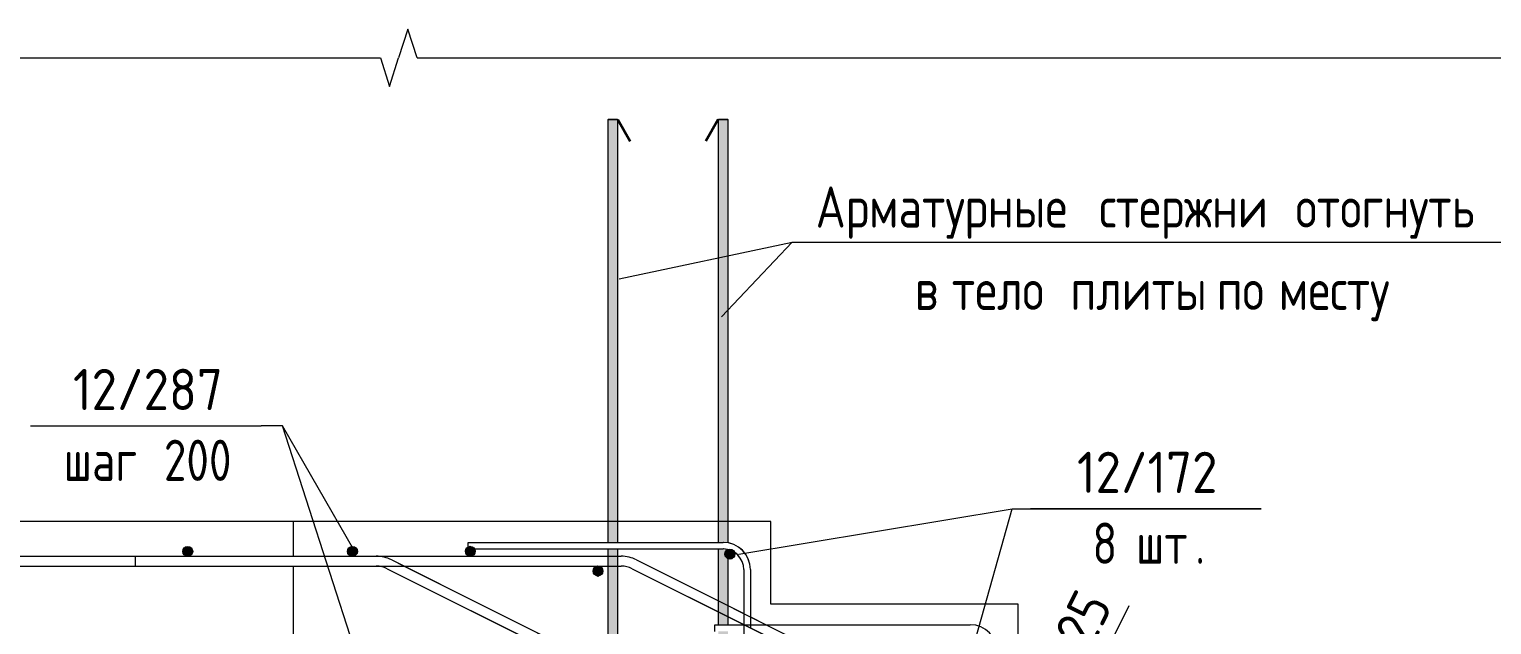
# Model space of a CAD drawing. Header units: millimetres. Extents: x 23200 to 49062, y -2858 to 35213.
# Drawn here: x 34501 to 36276, y -195 to 528 of the extents above; entities that cross this region are included whole.
import ezdxf

# ---------------------------------------------------------------- set-up
doc = ezdxf.new("R2010")
doc.units = ezdxf.units.MM
for name, color, linetype, lineweight in [('AA_Dim', 7, 'Continuous', 9), ('AA_Dim-20', 7, 'Continuous', 9), ('AA_Oformlenie', 7, 'Continuous', 9), ('AA_Vinoska', 7, 'Continuous', 9), ('AF_Perekritie_Опалубка', 253, 'Continuous', 20), ('KR_Armatura', 7, 'Continuous', 20), ('KR_Armatura_Tonkie', 7, 'Continuous', 20)]:
    doc.layers.add(name, color=color, linetype=linetype, lineweight=lineweight)
doc.styles.add('GOST Common', font='GOST Common.ttf', dxfattribs={"width": 0.85, "height": 50})
doc.styles.add('ISOCPEUR_1', font='isocpeur.ttf', dxfattribs={"width": 0.9, "height": 50})
doc.styles.add('ISOCPEUR_2', font='isocpeur.ttf', dxfattribs={"width": 0.8, "height": 50})
doc.dimstyles.new('00_Точн_3_знака__прозр__1', dxfattribs={"dimscale": 304.8, "dimtxt": 49.799059, "dimasz": 0.111549, "dimexe": 0.098425, "dimexo": 0.065617, "dimgap": 0.006562, "dimtad": 1, "dimdec": 3, "dimrnd": 0.001, "dimdsep": 46, "dimtxsty": 'ISOCPEUR_1', "dimblk1": 'OBLIQUE', "dimblk2": 'OBLIQUE', "dimsah": 1, "dimcen": 0.09, "dimdle": 0.098425, "dimazin": 0, "dimtfac": 1, "dimtdec": 4, "dimtix": 1, "dimtmove": 1, "dimatfit": 3, "dimfxl": 1, "dimtvp": 1, "dimtolj": 1, "dimtzin": 0, "dimlwd": 18, "dimlwe": 18, "dimarcsym": 2})

# ---------------------------------------------------------------- blocks, each defined once
blk = doc.blocks.new('265_Выпуск П одной длины _НесАрм_РабПлоск_ - В3 _d12_ t_250-3847602-Сечение 8')
at = {"layer": 'KR_Armatura_Tonkie'}
h = blk.add_hatch(color=256, dxfattribs=at)
h.paths.add_polyline_path([(25358.1, -1918), (25364.1, -1918), (25363.9, -1708), (25352.1, -1708), (25352.3, -1918), (25356.5, -1918)])
h.paths.add_polyline_path([(25352.1, -1692), (25364.1, -1692), (25363.9, -1647.7), (25352.1, -1647.7), (25352.1, -1678.9)])
h.paths.add_polyline_path([(25358.1, -1641.8), (25364.1, -1641.7), (25363.9, -1247.7), (25352.1, -1247.7), (25352.3, -1641.7), (25356.7, -1641.7)])
h.paths.add_polyline_path([(25358.1, -1241.8), (25364.1, -1241.7), (25363.9, -847.7), (25352.1, -847.7), (25352.3, -1241.7), (25357, -1241.7)])
h.paths.add_polyline_path([(25358.1, -841.8), (25364.1, -841.7), (25363.9, -447.7), (25352.1, -447.7), (25352.3, -841.7), (25357.2, -841.7)])
h.paths.add_polyline_path([(25358.1, -441.8), (25364.1, -441.7), (25363.9, -311), (25352.1, -305.1), (25352.3, -441.7), (25357.5, -441.7)])
h.paths.add_polyline_path([(25364.1, -293.2), (25363.9, -267), (25352.1, -261.1), (25352.3, -287.3), (25364, -293.2)])
h.paths.add_polyline_path([(25364.1, -253.6), (25363.9, -103.1), (25352.1, -103.1), (25352.3, -247.8), (25364, -253.6)])
h.paths.add_polyline_path([(25358.1, -95.1), (25364.1, -95.1), (25363.9, 418), (25352.1, 418), (25352.3, -95.1), (25357.7, -95.1)])
h = blk.add_hatch(color=256, dxfattribs=at)
h.paths.add_polyline_path([(25492.1, -1918), (25498.1, -1918), (25497.9, -1708), (25486.1, -1708), (25486.3, -1918), (25490.5, -1918)])
h.paths.add_polyline_path([(25486.1, -1692), (25498.1, -1692), (25497.9, -1647.7), (25486.1, -1647.7), (25486.1, -1692)])
h.paths.add_polyline_path([(25492.1, -1641.8), (25498.1, -1641.7), (25497.9, -1247.7), (25486.1, -1247.7), (25486.3, -1641.7), (25490.7, -1641.7)])
h.paths.add_polyline_path([(25492.1, -1241.8), (25498.1, -1241.7), (25497.9, -847.7), (25486.1, -847.7), (25486.3, -1241.7), (25491, -1241.7)])
h.paths.add_polyline_path([(25492.1, -841.8), (25498.1, -841.7), (25497.9, -447.7), (25486.1, -447.7), (25486.3, -841.7), (25491.2, -841.7)])
h.paths.add_polyline_path([(25492.1, -441.8), (25498.1, -441.7), (25497.9, -378), (25486.1, -372.1), (25486.3, -441.7), (25491.5, -441.7)])
h.paths.add_polyline_path([(25498.1, -360.2), (25497.9, -334), (25486.1, -328.1), (25486.3, -354.3), (25497.9, -360.1)])
h.paths.add_polyline_path([(25498.1, -320.6), (25497.9, -203.1), (25486.1, -203.1), (25486.3, -314.8), (25497.9, -320.6)])
h.paths.add_polyline_path([(25492.2, -195.1), (25498.1, -195.1), (25497.9, -103.9), (25490.5, -103.1), (25486.1, -103.1), (25486.3, -195.1), (25492.1, -195.1)])
h.paths.add_polyline_path([(25498.1, -95.9), (25497.9, 418), (25486.1, 418), (25486.3, -95.1), (25493.6, -95.3), (25497.9, -95.9)])
for p, q in [((25352.1, 418), (25352.1, -95.1)), ((25352.1, 418), (25364.1, 418)), ((25363.9, 418), (25352.3, 418)), ((25364.1, -95.1), (25364.1, 418)), ((25486.1, 418), (25486.1, -95.1)), ((25486.1, 418), (25498.1, 418)), ((25492.1, 418), (25486.3, 418)), ((25497.9, 418), (25492.2, 418)), ((25498.1, -95.9), (25498.1, 418)), ((25352.1, -103.1), (25352.1, -112)), ((25364.1, -112), (25364.1, -103.1)), ((25486.1, -103.1), (25486.1, -166)), ((25498.1, -172), (25498.1, -103.9)), ((25352.1, -112), (25352.1, -124)), ((25352.1, -124), (25352.1, -228)), ((25364.1, -124), (25364.1, -112)), ((25364.1, -228), (25364.1, -124)), ((25486.1, -166), (25486.1, -179.4)), ((25498.1, -185.4), (25498.1, -172)), ((25486.1, -179.4), (25486.1, -195.1)), ((25498.1, -195.1), (25498.1, -185.4))]:
    blk.add_line(p, q, dxfattribs=at)
at = {"layer": 'KR_Armatura_Tonkie', "lineweight": 35}
for p, q in [((25364.1, 418), (25379.1, 392)), ((25486.1, 418), (25471.1, 392))]:
    blk.add_line(p, q, dxfattribs=at)
blk = doc.blocks.new('265_Выпуск П одной длины _НесАрм_РабПлоск_ - В3 _d12_ t_250-V40-Сечение 8')
at = {"layer": 'KR_Armatura_Tonkie'}
for p, q in [((25352.1, 418), (25352.1, -95.1)), ((25363.9, 418), (25352.3, 418)), ((25352.3, 418), (25363.9, 418)), ((25364.1, -95.1), (25364.1, 418)), ((25486.1, 418), (25486.1, -95.1)), ((25486.3, 418), (25492.1, 418)), ((25492.1, 418), (25486.3, 418)), ((25492.2, 418), (25497.9, 418)), ((25497.9, 418), (25492.2, 418)), ((25498.1, -95.9), (25498.1, 418)), ((25352.1, -103.1), (25352.1, -112)), ((25364.1, -112), (25364.1, -103.1)), ((25486.1, -103.1), (25486.1, -166)), ((25498.1, -172), (25498.1, -103.9)), ((25352.1, -112), (25352.1, -124)), ((25352.1, -124), (25352.1, -228)), ((25364.1, -124), (25364.1, -112)), ((25364.1, -228), (25364.1, -124)), ((25486.1, -166), (25486.1, -179.4)), ((25498.1, -185.4), (25498.1, -172)), ((25486.1, -179.4), (25486.1, -195.1)), ((25498.1, -195.1), (25498.1, -185.4))]:
    blk.add_line(p, q, dxfattribs=at)
at = {"layer": 'KR_Armatura_Tonkie', "lineweight": 35}
for p, q in [((25364.1, 418), (25379.1, 392)), ((25486.1, 418), (25471.1, 392))]:
    blk.add_line(p, q, dxfattribs=at)
blk = doc.blocks.new('265_Выпуск П одной длины _НесАрм_РабПлоск_ - В3 _d12_ t_250-V41-Сечение 8')
at = {"layer": 'KR_Armatura_Tonkie'}
for p, q in [((25352.1, 418), (25352.1, -95.1)), ((25363.9, 418), (25352.3, 418)), ((25352.3, 418), (25363.9, 418)), ((25364.1, -95.1), (25364.1, 418)), ((25486.1, 418), (25486.1, -95.1)), ((25486.3, 418), (25492.1, 418)), ((25492.1, 418), (25486.3, 418)), ((25492.2, 418), (25497.9, 418)), ((25497.9, 418), (25492.2, 418)), ((25498.1, -95.9), (25498.1, 418)), ((25352.1, -103.1), (25352.1, -112)), ((25364.1, -112), (25364.1, -103.1)), ((25486.1, -103.1), (25486.1, -166)), ((25498.1, -172), (25498.1, -103.9)), ((25352.1, -112), (25352.1, -124)), ((25352.1, -124), (25352.1, -228)), ((25364.1, -124), (25364.1, -112)), ((25364.1, -228), (25364.1, -124)), ((25486.1, -166), (25486.1, -179.4)), ((25498.1, -185.4), (25498.1, -172)), ((25486.1, -179.4), (25486.1, -195.1)), ((25498.1, -195.1), (25498.1, -185.4))]:
    blk.add_line(p, q, dxfattribs=at)
at = {"layer": 'KR_Armatura_Tonkie', "lineweight": 35}
for p, q in [((25364.1, 418), (25379.1, 392)), ((25486.1, 418), (25471.1, 392))]:
    blk.add_line(p, q, dxfattribs=at)
blk = doc.blocks.new('265_Выпуск П одной длины _НесАрм_РабПлоск_ - В3 _d12_ t_250-V42-Сечение 8')
at = {"layer": 'KR_Armatura_Tonkie'}
for p, q in [((25352.1, 418), (25352.1, -95.1)), ((25363.9, 418), (25352.3, 418)), ((25352.3, 418), (25363.9, 418)), ((25364.1, -95.1), (25364.1, 418)), ((25486.1, 418), (25486.1, -95.1)), ((25486.3, 418), (25492.1, 418)), ((25492.1, 418), (25486.3, 418)), ((25492.2, 418), (25497.9, 418)), ((25497.9, 418), (25492.2, 418)), ((25498.1, -95.9), (25498.1, 418)), ((25352.1, -103.1), (25352.1, -112)), ((25364.1, -112), (25364.1, -103.1)), ((25486.1, -103.1), (25486.1, -166)), ((25498.1, -172), (25498.1, -103.9)), ((25352.1, -112), (25352.1, -124)), ((25352.1, -124), (25352.1, -228)), ((25364.1, -124), (25364.1, -112)), ((25364.1, -228), (25364.1, -124)), ((25486.1, -166), (25486.1, -179.4)), ((25498.1, -185.4), (25498.1, -172)), ((25486.1, -179.4), (25486.1, -195.1)), ((25498.1, -195.1), (25498.1, -185.4))]:
    blk.add_line(p, q, dxfattribs=at)
at = {"layer": 'KR_Armatura_Tonkie', "lineweight": 35}
for p, q in [((25364.1, 418), (25379.1, 392)), ((25486.1, 418), (25471.1, 392))]:
    blk.add_line(p, q, dxfattribs=at)
blk = doc.blocks.new('011_Прямоугольник обрыва _ЭлУзла_ - 011_Прямоугольник обрыва _ЭлУзла_-3920884-Сечение 8')
at = {"layer": 'AA_Oformlenie'}
for p, q in [((23802.4, 493), (25076.1, 493)), ((25120.6, 493), (27667.5, 493))]:
    blk.add_line(p, q, dxfattribs=at)
blk = doc.blocks.new('042_М_Арматуры - Диам длина поз _ Комментарий-2260297-Сечение 8')
at = {"layer": 'AA_Vinoska'}
blk.add_line((24937.5, -2512.1), (25217.5, -2512.1), dxfattribs=at)
blk = doc.blocks.new('010_Текст с выноской - Текст 2 строки-3894036-Сечение 8')
at = {"layer": 'AA_Vinoska'}
blk.add_line((27937.7, -545), (28837.7, -545), dxfattribs=at)
blk = doc.blocks.new('042_М_Арматуры - Диам длина поз-2260293-Сечение 8')
at = {"layer": 'AA_Vinoska'}
blk.add_line((25995.9, -2500.9), (26275.9, -2500.9), dxfattribs=at)
blk = doc.blocks.new('042_М_Арматуры - Диам длина поз _ Шаг-2260295-Сечение 8')
at = {"layer": 'AA_Vinoska'}
blk.add_line((26454.2, -1558.2), (26734.2, -1558.2), dxfattribs=at)
blk = doc.blocks.new('DIMBLOCK123-Сечение 8')
at = {"layer": 'AA_Dim-20', "lineweight": 18}
for p, q in [((35835.7, -172.3), (35761.2, -321.3)), ((35738.5, -366.7), (35763.1, -317.5)), ((35719, -328.9), (35776.6, -357.7)), ((35749.7, -344.3), (35719, -328.9)), ((35761.2, -321.3), (35744.1, -355.5)), ((35734.9, -364.9), (35765.4, -380.1)), ((35738.5, -366.7), (35734.9, -364.9))]:
    blk.add_line(p, q, dxfattribs=at)
at = {"layer": 'AA_Dim-20', "lineweight": 30}
for p, q in [((35749.7, -344.3), (35742.1, -321.5)), ((35738.5, -366.7), (35730.9, -343.9)), ((35749.7, -344.3), (35757.3, -367.1)), ((35738.5, -366.7), (35746.1, -389.5))]:
    blk.add_line(p, q, dxfattribs=at)
at = {"layer": 'AA_Dim-20', "color": 0, "lineweight": 18, "insert": (35710, -273.3), "char_height": 50, "width": 175.829, "attachment_point": 1, "rotation": 63.4349, "line_spacing_factor": 1.149209, "style": 'ISOCPEUR_1'}
blk.add_mtext('з.с.25', dxfattribs=at)
blk = doc.blocks.new('_Oblique')
at = {"color": 0, "linetype": 'ByBlock', "lineweight": -2}
blk.add_line((-0.5, -0.5), (0.5, 0.5), dxfattribs=at)

msp = doc.modelspace()

# ---------------------------------------------------------------- hatches: boundary and pattern name
at = {"layer": 'KR_Armatura'}
h = msp.add_hatch(color=256, dxfattribs=at)
edge = h.paths.add_edge_path()
edge.add_arc((34693.1102, -106.1276), 6, 0, 360)
for points in [[(34696.1102, -111.3238), (34699.1102, -106.1276), (34696.1102, -100.9315), (34690.1102, -100.9315), (34687.1102, -106.1276), (34690.1102, -111.3238)], [(34890.1102, -111.3238), (34896.1102, -111.3238), (34899.1102, -106.1276), (34896.1102, -100.9315), (34890.1102, -100.9315), (34887.1102, -106.1276)], [(35036.1097, -112), (35041.3059, -109), (35041.3059, -103), (35036.1097, -100), (35030.9136, -103), (35030.9136, -109)], [(35354.2143, -114.5522), (35357.2143, -109.3561), (35354.2143, -104.1599), (35348.2143, -104.1599), (35345.2143, -109.3561), (35348.2143, -114.5522)], [(35191.1097, -135.9996), (35196.3059, -132.9996), (35196.3059, -126.9996), (35191.1097, -123.9996), (35185.9136, -126.9996), (35185.9136, -132.9996), (35187.9254, -134.1612)]]:
    msp.add_hatch(color=256, dxfattribs=at).paths.add_polyline_path(points)
h = msp.add_hatch(color=256, dxfattribs=at)
edge = h.paths.add_edge_path()
edge.add_arc((34893.1102, -106.1276), 6, 0, 360)
h = msp.add_hatch(color=256, dxfattribs=at)
edge = h.paths.add_edge_path()
edge.add_arc((35036.1097, -106), 6, 0, 360)
h = msp.add_hatch(color=256, dxfattribs=at)
edge = h.paths.add_edge_path()
edge.add_arc((35351.2143, -109.3561), 6, 0, 360)
h = msp.add_hatch(color=256, dxfattribs=at)
edge = h.paths.add_edge_path()
edge.add_arc((35191.1097, -129.9996), 6, 0, 360)

# ---------------------------------------------------------------- linework, layer by layer
at = {"layer": 'AA_Vinoska'}
for p, q in [((34960.3899, 527.6884), (34949.1281, 493.0284)), ((34971.6516, 493.0284), (34960.3899, 527.6884)), ((34927.1281, 493.0284), (34938.1281, 458.3873)), ((34938.1281, 458.3873), (34949.1281, 493.0284)), ((35216.7184, 224.7212), (35426.8594, 269.3023)), ((35341.2375, 178.7783), (35426.8594, 269.3023)), ((34808.3248, 46.3837), (34782.3265, 46.3837)), ((34808.3248, 46.3837), (34782.3265, 46.3837)), ((34894.5299, -220.5702), (34808.3248, 46.3837)), ((34894.8312, -104.2495), (34808.3248, 46.3837)), ((35361.9933, -109.5484), (35693.7252, -54.2413)), ((35649.7005, -211.3023), (35693.7252, -54.2413)), ((35693.7252, -54.2413), (35716.3325, -54.2413)), ((35693.7252, -54.2413), (35716.3325, -54.2413))]:
    msp.add_line(p, q, dxfattribs=at)
at = {"layer": 'AF_Perekritie_Опалубка'}
for p, q in [((34821.1107, -69.9996), (33731.1097, -69.9996)), ((35151.1104, -69.9996), (34821.1107, -69.9996)), ((34821.1107, -69.9996), (34821.1107, -111.9996)), ((35401.1104, -69.9996), (35151.1104, -69.9996)), ((35401.1104, -169.9996), (35401.1104, -69.9996)), ((34821.1107, -123.9996), (34821.1107, -227.9996)), ((35701.1104, -169.9996), (35401.1104, -169.9996)), ((35701.1104, -319.9996), (35701.1104, -169.9996))]:
    msp.add_line(p, q, dxfattribs=at)
at = {"layer": 'KR_Armatura'}
for p, q in [((34690.1102, -100.9315), (34687.1102, -106.1276)), ((34687.1102, -106.1276), (34690.1102, -111.3238)), ((34696.1102, -100.9315), (34690.1102, -100.9315)), ((34699.1102, -106.1276), (34696.1102, -100.9315)), ((34696.1102, -111.3238), (34699.1102, -106.1276)), ((34890.1102, -100.9315), (34887.1102, -106.1276)), ((34887.1102, -106.1276), (34890.1102, -111.3238)), ((34896.1102, -100.9315), (34890.1102, -100.9315)), ((34899.1102, -106.1276), (34896.1102, -100.9315)), ((34896.1102, -111.3238), (34899.1102, -106.1276)), ((35036.1097, -100), (35030.9136, -103)), ((35030.9136, -103), (35030.9136, -109)), ((35041.3059, -103), (35036.1097, -100)), ((35041.3059, -109), (35041.3059, -103)), ((35348.2143, -104.1599), (35345.2143, -109.3561)), ((35354.2143, -104.1599), (35348.2143, -104.1599)), ((35357.2143, -109.3561), (35354.2143, -104.1599)), ((34690.1102, -111.3238), (34696.1102, -111.3238)), ((34890.1102, -111.3238), (34896.1102, -111.3238)), ((35030.9136, -109), (35036.1097, -112)), ((35036.1097, -112), (35041.3059, -109)), ((35191.1097, -123.9996), (35185.9136, -126.9996)), ((35196.3059, -126.9996), (35191.1097, -123.9996)), ((35345.2143, -109.3561), (35348.2143, -114.5522)), ((35348.2143, -114.5522), (35354.2143, -114.5522)), ((35354.2143, -114.5522), (35357.2143, -109.3561)), ((35185.9136, -126.9996), (35185.9136, -132.9996)), ((35185.9136, -132.9996), (35187.9254, -134.1612)), ((35187.9254, -134.1612), (35191.1097, -135.9996)), ((35191.1097, -135.9996), (35196.3059, -132.9996)), ((35196.3059, -132.9996), (35196.3059, -126.9996))]:
    msp.add_line(p, q, dxfattribs=at)
for centre in [(34693.1102, -106.1276), (34893.1102, -106.1276), (35036.1097, -106), (35351.2143, -109.3561), (35191.1097, -129.9996)]:
    msp.add_circle(centre, 6, dxfattribs=at)
at = {"layer": 'KR_Armatura_Tonkie'}
for p, q in [((35033.3664, -95.1276), (35343.1104, -95.1276)), ((35033.3664, -103.1276), (35033.3664, -95.1276)), ((35033.3664, -95.1276), (35343.1104, -95.1276)), ((35033.3664, -103.1276), (35033.3664, -95.1276)), ((35033.3664, -95.1276), (35343.1104, -95.1276)), ((35033.3664, -103.1276), (35033.3664, -95.1276)), ((35033.3664, -95.1276), (35343.1104, -95.1276)), ((35033.3664, -103.1276), (35033.3664, -95.1276)), ((35033.3664, -95.1276), (35343.1104, -95.1276)), ((35033.3664, -103.1276), (35033.3664, -95.1276)), ((35033.3664, -95.1276), (35343.1104, -95.1276)), ((35033.3664, -103.1276), (35033.3664, -95.1276)), ((35033.3664, -95.1276), (35343.1104, -95.1276)), ((35033.3664, -103.1276), (35033.3664, -95.1276)), ((35033.3664, -103.1276), (35343.1104, -103.1276)), ((35033.3664, -103.1276), (35343.1104, -103.1276)), ((35033.3664, -103.1276), (35343.1104, -103.1276)), ((35033.3664, -103.1276), (35343.1104, -103.1276)), ((35033.3664, -103.1276), (35343.1104, -103.1276)), ((35033.3664, -103.1276), (35343.1104, -103.1276)), ((35033.3664, -103.1276), (35343.1104, -103.1276)), ((33761.1097, -111.9996), (35219.2939, -111.9996)), ((33761.1097, -111.9996), (35219.2939, -111.9996)), ((33761.1097, -111.9996), (35219.2939, -111.9996)), ((33761.1097, -111.9996), (35219.2939, -111.9996)), ((33761.1097, -111.9996), (35219.2939, -111.9996)), ((33761.1097, -111.9996), (35219.2939, -111.9996)), ((33761.1097, -111.9996), (35219.2939, -111.9996)), ((33761.1097, -111.9996), (35219.2939, -111.9996)), ((33761.1097, -111.9996), (35219.2939, -111.9996)), ((33761.1097, -111.9996), (35219.2939, -111.9996)), ((33761.1097, -123.9996), (34921.8968, -123.9996)), ((33761.1097, -123.9996), (34921.8968, -123.9996)), ((33761.1097, -123.9996), (34921.8968, -123.9996)), ((33761.1097, -123.9996), (34921.8968, -123.9996)), ((33761.1097, -123.9996), (34921.8968, -123.9996)), ((33761.1097, -123.9996), (34921.8968, -123.9996)), ((33761.1097, -123.9996), (34921.8968, -123.9996)), ((33761.1097, -123.9996), (34921.8968, -123.9996)), ((33761.1097, -123.9996), (35219.2939, -123.9996)), ((33761.1097, -123.9996), (35219.2939, -123.9996)), ((34629.6085, -111.9996), (34921.8968, -111.9996)), ((34629.6085, -123.9996), (34629.6085, -111.9996)), ((34629.6085, -111.9996), (34921.8968, -111.9996)), ((34629.6085, -123.9996), (34629.6085, -111.9996)), ((34629.6085, -111.9996), (34921.8968, -111.9996)), ((34629.6085, -123.9996), (34629.6085, -111.9996)), ((34629.6085, -111.9996), (34921.8968, -111.9996)), ((34629.6085, -123.9996), (34629.6085, -111.9996)), ((34629.6085, -111.9996), (34921.8968, -111.9996)), ((34629.6085, -123.9996), (34629.6085, -111.9996)), ((34629.6085, -111.9996), (34921.8968, -111.9996)), ((34629.6085, -123.9996), (34629.6085, -111.9996)), ((34629.6085, -111.9996), (34921.8968, -111.9996)), ((34629.6085, -123.9996), (34629.6085, -111.9996)), ((34629.6085, -111.9996), (34921.8968, -111.9996)), ((34629.6085, -123.9996), (34629.6085, -111.9996)), ((34629.6085, -111.9996), (34921.8968, -111.9996)), ((34629.6085, -123.9996), (34629.6085, -111.9996)), ((34629.6085, -111.9996), (34921.8968, -111.9996)), ((34629.6085, -123.9996), (34629.6085, -111.9996)), ((34629.6085, -123.9996), (34921.8968, -123.9996)), ((34629.6085, -123.9996), (34921.8968, -123.9996)), ((34629.6085, -123.9996), (34921.8968, -123.9996)), ((34629.6085, -123.9996), (34921.8968, -123.9996)), ((34629.6085, -123.9996), (34921.8968, -123.9996)), ((34629.6085, -123.9996), (34921.8968, -123.9996)), ((34629.6085, -123.9996), (34921.8968, -123.9996)), ((34629.6085, -123.9996), (34921.8968, -123.9996)), ((34629.6085, -123.9996), (34921.8968, -123.9996)), ((34629.6085, -123.9996), (34921.8968, -123.9996)), ((34940.6798, -116.4337), (34955.8117, -123.9996)), ((34940.6798, -116.4337), (34955.8117, -123.9996)), ((34940.6798, -116.4337), (34955.8117, -123.9996)), ((34940.6798, -116.4337), (34955.8117, -123.9996)), ((34940.6798, -116.4337), (34955.8117, -123.9996)), ((34940.6798, -116.4337), (34955.8117, -123.9996)), ((34940.6798, -116.4337), (34955.8117, -123.9996)), ((34940.6798, -116.4337), (34955.8117, -123.9996)), ((34940.6798, -116.4337), (37221.988, -1257.0878)), ((34940.6798, -116.4337), (37221.988, -1257.0878)), ((34955.8117, -123.9996), (35163.8117, -227.9996)), ((34955.8117, -123.9996), (35219.2939, -123.9996)), ((34955.8117, -123.9996), (35163.8117, -227.9996)), ((34955.8117, -123.9996), (35219.2939, -123.9996)), ((34955.8117, -123.9996), (35163.8117, -227.9996)), ((34955.8117, -123.9996), (35219.2939, -123.9996)), ((34955.8117, -123.9996), (35163.8117, -227.9996)), ((34955.8117, -123.9996), (35219.2939, -123.9996)), ((34955.8117, -123.9996), (35163.8117, -227.9996)), ((34955.8117, -123.9996), (35219.2939, -123.9996)), ((34955.8117, -123.9996), (35163.8117, -227.9996)), ((34955.8117, -123.9996), (35219.2939, -123.9996)), ((34955.8117, -123.9996), (35163.8117, -227.9996)), ((34955.8117, -123.9996), (35219.2939, -123.9996)), ((34955.8117, -123.9996), (35163.8117, -227.9996)), ((34955.8117, -123.9996), (35219.2939, -123.9996)), ((35238.0768, -116.4337), (37461.2838, -1228.0372)), ((35238.0768, -116.4337), (35368.1104, -181.4505)), ((35238.0768, -116.4337), (35368.1104, -181.4505)), ((35238.0768, -116.4337), (35368.1104, -181.4505)), ((35238.0768, -116.4337), (35368.1104, -181.4505)), ((35238.0768, -116.4337), (35368.1104, -181.4505)), ((35238.0768, -116.4337), (35368.1104, -181.4505)), ((35238.0768, -116.4337), (37461.2838, -1228.0372)), ((35238.0768, -116.4337), (37461.2838, -1228.0372)), ((35238.0768, -116.4337), (37461.2838, -1228.0372)), ((34935.3132, -127.1668), (35136.9788, -227.9996)), ((34935.3132, -127.1668), (35136.9788, -227.9996)), ((34935.3132, -127.1668), (35136.9788, -227.9996)), ((34935.3132, -127.1668), (35136.9788, -227.9996)), ((34935.3132, -127.1668), (35136.9788, -227.9996)), ((34935.3132, -127.1668), (35136.9788, -227.9996)), ((34935.3132, -127.1668), (35136.9788, -227.9996)), ((34935.3132, -127.1668), (35136.9788, -227.9996)), ((34935.3132, -127.1668), (37216.6214, -1267.8209)), ((34935.3132, -127.1668), (37216.6214, -1267.8209)), ((35232.7103, -127.1668), (35434.3759, -227.9996)), ((35232.7103, -127.1668), (35368.1104, -194.8669)), ((35232.7103, -127.1668), (35368.1104, -194.8669)), ((35232.7103, -127.1668), (35368.1104, -194.8669)), ((35232.7103, -127.1668), (35368.1104, -194.8669)), ((35232.7103, -127.1668), (35368.1104, -194.8669)), ((35232.7103, -127.1668), (35368.1104, -194.8669)), ((35232.7103, -127.1668), (35434.3759, -227.9996)), ((35232.7103, -127.1668), (37455.9173, -1238.7703)), ((35232.7103, -127.1668), (37455.9173, -1238.7703)), ((35368.1104, -128.1276), (35368.1104, -181.4505)), ((35368.1104, -128.1276), (35368.1104, -181.4505)), ((35368.1104, -128.1276), (35368.1104, -181.4505)), ((35368.1104, -128.1276), (35368.1104, -181.4505)), ((35368.1104, -128.1276), (35368.1104, -181.4505)), ((35368.1104, -128.1276), (35368.1104, -181.4505)), ((35368.1104, -128.1276), (35368.1104, -181.4505)), ((35376.1104, -128.1276), (35376.1104, -185.4505)), ((35376.1104, -128.1276), (35376.1104, -185.4505)), ((35376.1104, -128.1276), (35376.1104, -185.4505)), ((35376.1104, -128.1276), (35376.1104, -185.4505)), ((35376.1104, -128.1276), (35376.1104, -185.4505)), ((35376.1104, -128.1276), (35376.1104, -185.4505)), ((35376.1104, -128.1276), (35376.1104, -185.4505)), ((35333.1104, -195.1276), (35368.6319, -195.1276)), ((35333.1104, -203.1276), (35333.1104, -195.1276)), ((35368.1104, -181.4505), (35368.1104, -194.8669)), ((35368.1104, -181.4505), (35368.1104, -194.8669)), ((35368.1104, -181.4505), (35368.1104, -194.8669)), ((35368.1104, -181.4505), (35368.1104, -194.8669)), ((35368.1104, -181.4505), (35368.1104, -194.8669)), ((35368.1104, -181.4505), (35368.1104, -194.8669)), ((35368.1104, -181.4505), (35368.1104, -194.8669)), ((35368.1104, -194.8669), (35368.1104, -195.1276)), ((35368.1104, -194.8669), (35368.1104, -195.1276)), ((35368.1104, -194.8669), (35368.1104, -195.1276)), ((35368.1104, -194.8669), (35368.1104, -195.1276)), ((35368.1104, -194.8669), (35368.1104, -195.1276)), ((35368.1104, -194.8669), (35368.1104, -195.1276)), ((35368.1104, -194.8669), (35368.1104, -227.9996)), ((35368.6319, -195.1276), (35395.4647, -195.1276)), ((35376.1104, -185.4505), (35376.1104, -195.1276)), ((35376.1104, -185.4505), (35376.1104, -195.1276)), ((35376.1104, -185.4505), (35376.1104, -195.1276)), ((35376.1104, -185.4505), (35376.1104, -195.1276)), ((35376.1104, -185.4505), (35376.1104, -195.1276)), ((35376.1104, -185.4505), (35376.1104, -195.1276)), ((35376.1104, -185.4505), (35376.1104, -198.8669)), ((35376.1104, -185.4505), (35395.4647, -195.1276)), ((35376.1104, -185.4505), (35395.4647, -195.1276)), ((35376.1104, -185.4505), (35395.4647, -195.1276)), ((35376.1104, -185.4505), (35395.4647, -195.1276)), ((35376.1104, -185.4505), (35395.4647, -195.1276)), ((35376.1104, -185.4505), (35395.4647, -195.1276)), ((35395.4647, -195.1276), (35643.1104, -195.1276))]:
    msp.add_line(p, q, dxfattribs=at)
for centre, radius, start, end in [((35343.1104, -128.1276), 33, 0, 90), ((35343.1104, -128.1276), 25, 360, 90), ((35343.1104, -128.1276), 33, 0, 89.6765191), ((35343.1104, -128.1276), 33, 0, 89.6765191), ((35343.1104, -128.1276), 33, 0, 89.6765191), ((35343.1104, -128.1276), 33, 0, 89.6765191), ((35343.1104, -128.1276), 33, 0, 89.6765191), ((35343.1104, -128.1276), 33, 0, 89.6765191), ((35343.1104, -128.1276), 25, 360, 89.5730053), ((35343.1104, -128.1276), 25, 360, 89.5730053), ((35343.1104, -128.1276), 25, 360, 89.5730053), ((35343.1104, -128.1276), 25, 360, 89.5730053), ((35343.1104, -128.1276), 25, 360, 89.5730053), ((35343.1104, -128.1276), 25, 360, 89.5730053), ((34921.8968, -153.9996), 42, 63.4349488, 90), ((34921.8968, -153.9996), 42, 63.4349488, 90), ((34921.8968, -153.9996), 42, 63.4349488, 90), ((34921.8968, -153.9996), 42, 63.4349488, 90), ((34921.8968, -153.9996), 42, 63.4349488, 90), ((34921.8968, -153.9996), 42, 63.4349488, 90), ((34921.8968, -153.9996), 42, 76.7174744, 90), ((34921.8968, -153.9996), 42, 63.4349488, 90), ((34921.8968, -153.9996), 42, 63.4349488, 90), ((34921.8968, -153.9996), 42, 63.4349488, 90), ((34921.8968, -153.9996), 30, 63.4349488, 90), ((34921.8968, -153.9996), 30, 63.4349488, 90), ((34921.8968, -153.9996), 30, 63.4349488, 90), ((34921.8968, -153.9996), 30, 63.4349488, 90), ((34921.8968, -153.9996), 30, 63.4349488, 90), ((34921.8968, -153.9996), 30, 63.4349488, 90), ((34921.8968, -153.9996), 30, 63.4349488, 90), ((34921.8968, -153.9996), 30, 63.4349488, 90), ((34921.8968, -153.9996), 30, 63.4349488, 90), ((34921.8968, -153.9996), 30, 63.4349488, 90), ((34921.8968, -153.9996), 42, 63.4349488, 76.7174744), ((35219.2939, -153.9996), 42, 63.4349488, 90), ((35219.2939, -153.9996), 42, 63.4349488, 90), ((35219.2939, -153.9996), 42, 63.4349488, 90), ((35219.2939, -153.9996), 42, 63.4349488, 90), ((35219.2939, -153.9996), 42, 63.4349488, 90), ((35219.2939, -153.9996), 42, 63.4349488, 90), ((35219.2939, -153.9996), 42, 63.4349488, 90), ((35219.2939, -153.9996), 42, 63.4349488, 90), ((35219.2939, -153.9996), 42, 63.4349488, 90), ((35219.2939, -153.9996), 42, 63.4349488, 90), ((35219.2939, -153.9996), 30, 63.4349488, 90), ((35219.2939, -153.9996), 30, 63.4349488, 90), ((35219.2939, -153.9996), 30, 63.4349488, 90), ((35219.2939, -153.9996), 30, 63.4349488, 90), ((35219.2939, -153.9996), 30, 63.4349488, 90), ((35219.2939, -153.9996), 30, 63.4349488, 90), ((35219.2939, -153.9996), 30, 63.4349488, 90), ((35219.2939, -153.9996), 30, 63.4349488, 90), ((35219.2939, -153.9996), 30, 63.4349488, 90), ((35219.2939, -153.9996), 30, 63.4349488, 90), ((35643.1104, -228.1276), 33, 0, 90)]:
    msp.add_arc(centre, radius, start, end, dxfattribs=at)

# ---------------------------------------------------------------- block references
at = {"layer": 'AA_Oformlenie'}
msp.add_blockref('011_Прямоугольник обрыва _ЭлУзла_ - 011_Прямоугольник обрыва _ЭлУзла_-3920884-Сечение 8', (9851.0486, 0), dxfattribs=at)
at = {"layer": 'AA_Vinoska'}
for name, p in [('010_Текст с выноской - Текст 2 строки-3894036-Сечение 8', (7489.1275, 814.2923)), ('042_М_Арматуры - Диам длина поз-2260293-Сечение 8', (8506.4226, 2547.3065)), ('042_М_Арматуры - Диам длина поз _ Шаг-2260295-Сечение 8', (8048.1664, 1604.6066)), ('042_М_Арматуры - Диам длина поз _ Комментарий-2260297-Сечение 8', (10778.8225, 2457.8353)), ('042_М_Арматуры - Диам длина поз-2260293-Сечение 8', (9720.4285, 2446.6815))]:
    msp.add_blockref(name, p, dxfattribs=at)
at = {"layer": 'KR_Armatura_Tonkie'}
for name in ['265_Выпуск П одной длины _НесАрм_РабПлоск_ - В3 _d12_ t_250-3847602-Сечение 8', '265_Выпуск П одной длины _НесАрм_РабПлоск_ - В3 _d12_ t_250-V40-Сечение 8', '265_Выпуск П одной длины _НесАрм_РабПлоск_ - В3 _d12_ t_250-V40-Сечение 8', '265_Выпуск П одной длины _НесАрм_РабПлоск_ - В3 _d12_ t_250-V40-Сечение 8', '265_Выпуск П одной длины _НесАрм_РабПлоск_ - В3 _d12_ t_250-V41-Сечение 8', '265_Выпуск П одной длины _НесАрм_РабПлоск_ - В3 _d12_ t_250-V42-Сечение 8', '265_Выпуск П одной длины _НесАрм_РабПлоск_ - В3 _d12_ t_250-V41-Сечение 8', '265_Выпуск П одной длины _НесАрм_РабПлоск_ - В3 _d12_ t_250-V41-Сечение 8']:
    msp.add_blockref(name, (9851.0486, 0), dxfattribs=at)

# ---------------------------------------------------------------- texts
at = {"layer": 'AA_Vinoska', "char_height": 50, "attachment_point": 1}
for s, insert, width, style in [('Арматурные', (35455.4351, 336.9484), 399.320544, 'GOST Common'), ('\\fGOST Common|b0|i0|c204|p34|;\\W.85; ', (35784.9075, 336.9484), 17.717294, 'GOST Common'), ('стержни', (35799.5257, 336.9484), 271.210881, 'GOST Common'), ('\\fGOST Common|b0|i0|c204|p34|;\\W.85; ', (36023.2971, 336.9484), 17.717294, 'GOST Common'), ('отогнуть', (36037.9153, 336.9484), 313.459812, 'GOST Common'), ('\\fGOST Common|b0|i0|c204|p34|;\\W.85; ', (35606.071, 236.9484), 17.717294, 'GOST Common'), ('\\fGOST Common|b0|i0|c204|p34|;\\W.85; ', (35750.0044, 236.9484), 17.717294, 'GOST Common'), ('\\fGOST Common|b0|i0|c204|p34|;\\W.85; ', (35927.6721, 236.9484), 17.717294, 'GOST Common'), ('\\fGOST Common|b0|i0|c204|p34|;\\W.85; ', (36003.0122, 236.9484), 17.717294, 'GOST Common'), ('\\fGOST Common|b0|i0|c204|p34|;\\W.85;в', (35575.7101, 236.9484), 36.797456, 'GOST Common'), ('тело', (35620.6893, 236.9484), 156.729906, 'GOST Common'), ('плиты', (35764.6226, 236.9484), 197.615969, 'GOST Common'), ('по', (35942.2903, 236.9484), 73.594912, 'GOST Common'), ('месту', (36017.6304, 236.9484), 192.164494, 'GOST Common'), ('12/287', (34553.8693, 115.4658), 222.227775, 'ISOCPEUR_1'), ('12/287', (34553.8693, 115.4658), 222.227775, 'ISOCPEUR_1'), (' 200', (34638.6676, 29.4848), 133.4008, 'ISOCPEUR_2'), ('шаг', (34542.3593, 29.4848), 116.7257, 'ISOCPEUR_2'), ('12/172', (35772.6453, 14.8408), 210.683475, 'ISOCPEUR_1'), ('12/172', (35772.6453, 14.8408), 210.683475, 'ISOCPEUR_1'), ('8 ', (35791.3253, -71.1402), 64.135, 'ISOCPEUR_2'), ('шт', (35844.2419, -71.1402), 87.2236, 'ISOCPEUR_2'), ('\\fISOCPEUR|b0|i0|c204|p34|;\\W.8;.', (35916.2086, -71.1402), 14.1097, 'ISOCPEUR_2')]:
    msp.add_mtext(s, dxfattribs=dict(at, insert=insert, width=width, style=style))

# ---------------------------------------------------------------- dimensions: what is measured, and where the dimension line sits
at = {"layer": 'AA_Dim', "lineweight": 18}
dim = msp.add_linear_dim(base=(35749.7246, -344.3068), p1=(35717.0408, -355.9157), p2=(35701.1104, -319.9996), angle=63.4349488, dimstyle='00_Точн_3_знака__прозр__1', override={"dimpost": 'з.с.<>', "dimfxl": 39.29047}, dxfattribs=at)
dim.commit()
dim.dimension.update_dxf_attribs({"geometry": 'DIMBLOCK123-Сечение 8', "text_midpoint": (35779.1011, -209.5511), "dimtype": 160, "text_rotation": 63.4349488})

doc.saveas('drawing.dxf')
